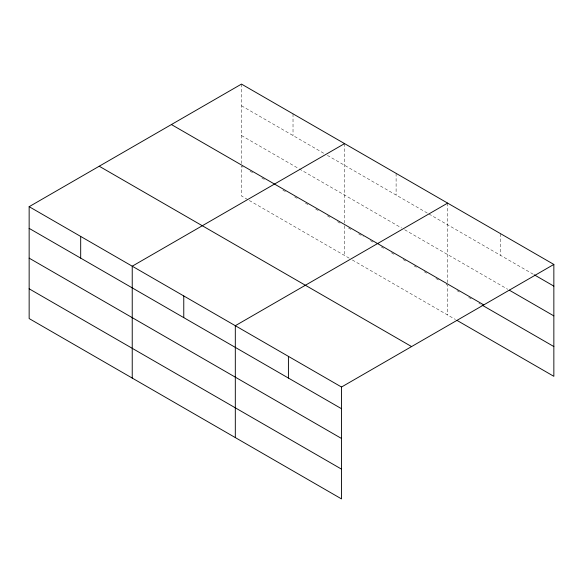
<?xml version="1.0" encoding="UTF-8"?>
<svg xmlns="http://www.w3.org/2000/svg" width="583" height="583" viewBox="0 0 583 583"><rect width="100%" height="100%" fill="white"/><g stroke="black" fill="none" stroke-linecap="round" stroke-linejoin="round"><path stroke-width="0.44" stroke-dasharray="2.92 2.19" d="M241.486 105.778L324.257 153.569M327.384 155.377L428.126 213.538M428.906 213.99L533.547 274.404M241.486 135.548L298.489 168.458M299.268 168.91L401.57 227.968M404.697 229.775L507.778 289.285M243.045 167.11L241.486 166.213L241.486 195.975L248.511 200.035M250.071 171.169L253.197 172.976M261.789 177.932L264.908 179.739M282.872 190.109L285.998 191.909M294.583 196.872L297.709 198.672M305.521 203.183L307.86 204.531M315.673 209.042L318.792 210.849M327.384 215.805L330.51 217.612M337.535 221.664L340.661 223.471M348.466 227.975L351.593 229.782M358.618 233.841L363.304 236.545M370.336 240.604L373.455 242.404M381.267 246.915L383.607 248.271M391.419 252.774L394.545 254.582M403.13 259.537L406.256 261.344M414.068 265.848L416.408 267.203M424.22 271.714L427.339 273.514M435.931 278.477L439.057 280.277M446.082 284.336L447.642 285.24L447.642 315.002M457.014 290.647L459.36 292.003M468.732 297.41L471.851 299.217M478.883 303.269L480.443 304.173M249.291 200.486L349.253 258.196M352.372 259.996L455.454 319.513M500.746 233.776L500.746 255.463M447.642 203.117L447.642 282.529M396.105 173.362L396.105 195.05M344.568 143.607L344.568 223.019M344.568 225.723L344.568 255.485M293.023 113.853L293.023 135.54M241.486 84.09L241.486 163.502"/><path stroke-width="0.87" d="M341.514 438.474L341.514 387.025L29.15 206.681L29.15 318.566L341.514 498.91L341.514 438.474L29.15 258.138M457.014 320.41L553.85 376.319L553.85 264.434L241.486 84.09L29.15 206.681M344.568 143.607L132.232 266.198L132.232 378.075M447.642 203.117L235.313 325.708L235.313 437.593M341.514 387.025L553.85 264.434M534.327 274.855L553.85 286.122M509.338 290.188L553.85 315.891M171.417 124.551L483.781 304.887M482.003 305.077L553.85 346.557M99.219 166.228L411.583 346.572M29.15 228.368L341.514 408.712M29.15 288.804L341.514 469.14M288.417 356.366L288.417 378.054M183.769 295.953L183.769 317.64M80.687 236.436L80.687 258.131"/></g></svg>
